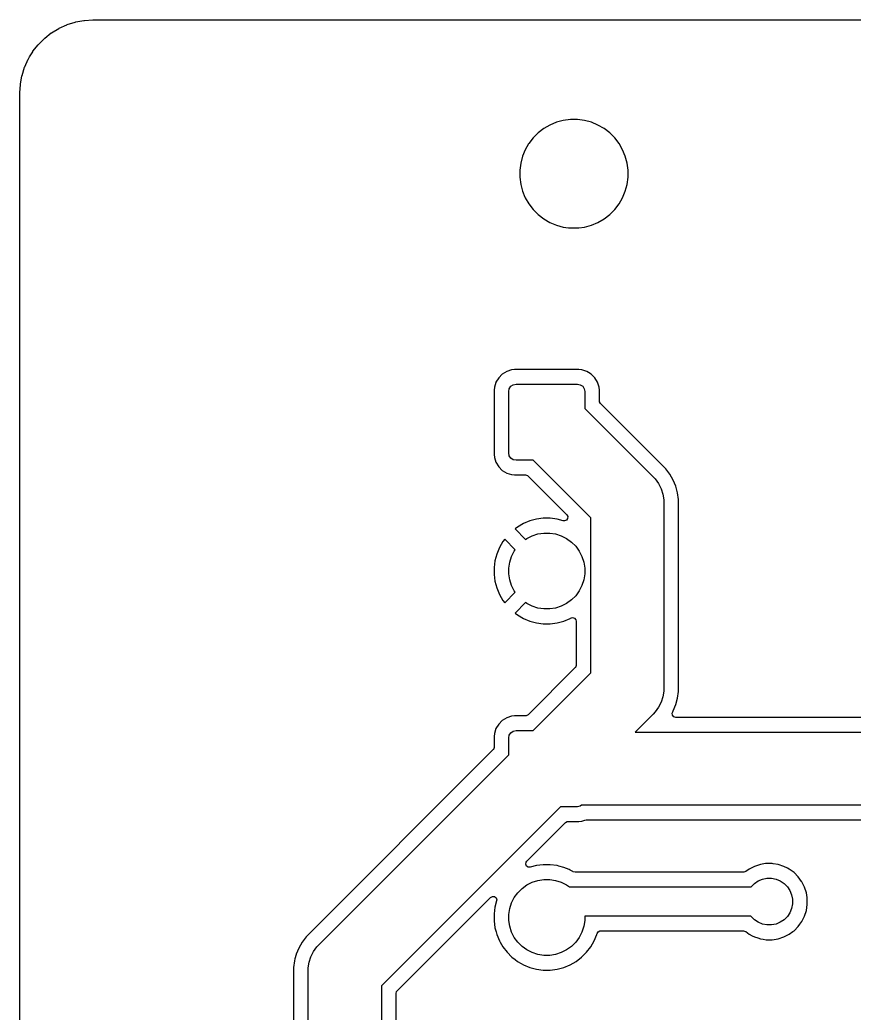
# Model space of a CAD drawing. Header units: millimetres. Extents: x 63.3 to 120.2, y -110.5 to -22.5.
# Drawn here: x 63.25 to 91.75, y -56.43 to -22.51 of the extents above; entities that cross this region are included whole.
import ezdxf

# ---------------------------------------------------------------- set-up
doc = ezdxf.new("R2010")
doc.units = ezdxf.units.MM
doc.layers.add('BLACK', color=7, linetype='CONTINUOUS')

msp = doc.modelspace()

# ---------------------------------------------------------------- linework, layer by layer
at = {"layer": 'BLACK', "linetype": 'CONTINUOUS'}
for p, q in [((64.595258, -22.793727), (64.856842, -22.675997)), ((64.856842, -22.675997), (64.870812, -22.670699)), ((64.870812, -22.670699), (65.144668, -22.585362)), ((65.144668, -22.585362), (65.159198, -22.58178)), ((65.159198, -22.58178), (65.441344, -22.530075)), ((65.441344, -22.530075), (65.456201, -22.528271)), ((65.456201, -22.528271), (65.746264, -22.510726)), ((65.746264, -22.510726), (65.753751, -22.5105)), ((65.753751, -22.5105), (65.815892, -22.5105)), ((65.815892, -22.5105), (117.684108, -22.5105)), ((64.098417, -23.134481), (64.32423, -22.957567)), ((64.32423, -22.957567), (64.336534, -22.949075)), ((64.336534, -22.949075), (64.582012, -22.80068)), ((64.582012, -22.80068), (64.595258, -22.793727)), ((63.697567, -23.58423), (63.874481, -23.358417)), ((63.874481, -23.358417), (63.884396, -23.347226)), ((63.884396, -23.347226), (64.087226, -23.144396)), ((64.087226, -23.144396), (64.098417, -23.134481)), ((63.580959, -23.775381), (63.689075, -23.596534)), ((63.689075, -23.596534), (63.697567, -23.58423)), ((63.415997, -24.116842), (63.533727, -23.855258)), ((63.533727, -23.855258), (63.54068, -23.842012)), ((63.54068, -23.842012), (63.580959, -23.775381)), ((63.270076, -24.70134), (63.32178, -24.419202)), ((63.32178, -24.419202), (63.325364, -24.404664)), ((63.325364, -24.404664), (63.410699, -24.130812)), ((63.410699, -24.130812), (63.415997, -24.116842)), ((63.250726, -25.006263), (63.268271, -24.716205)), ((63.268271, -24.716205), (63.270076, -24.70134)), ((63.2505, -25.01375), (63.250726, -25.006263)), ((63.2505, -27.643711), (63.2505, -25.01375)), ((81.357285, -26.101777), (81.147206, -26.223067)), ((81.357294, -26.101773), (81.357285, -26.101777)), ((81.581395, -26.008947), (81.357294, -26.101773)), ((81.815714, -25.946161), (81.581395, -26.008947)), ((82.056211, -25.9145), (81.815714, -25.946161)), ((82.056212, -25.9145), (82.056211, -25.9145)), ((82.298788, -25.9145), (82.056212, -25.9145)), ((82.298789, -25.9145), (82.298788, -25.9145)), ((82.539285, -25.946161), (82.298789, -25.9145)), ((82.773604, -26.008947), (82.539285, -25.946161)), ((82.997705, -26.101773), (82.773604, -26.008947)), ((82.997712, -26.101776), (82.997705, -26.101773)), ((83.207789, -26.223064), (82.997712, -26.101776)), ((80.954756, -26.370739), (80.783239, -26.542256)), ((80.954763, -26.370733), (80.954756, -26.370739)), ((81.147206, -26.223067), (80.954763, -26.370733)), ((83.207792, -26.223066), (83.207789, -26.223064)), ((83.207793, -26.223067), (83.207792, -26.223066)), ((83.400236, -26.370733), (83.207793, -26.223067)), ((83.400243, -26.370739), (83.400236, -26.370733)), ((83.57176, -26.542256), (83.400243, -26.370739)), ((80.631204, -26.742263), (80.514277, -26.944785)), ((80.635564, -26.734711), (80.631204, -26.742263)), ((80.635567, -26.734706), (80.635564, -26.73471)), ((80.635564, -26.73471), (80.635564, -26.734711)), ((80.783233, -26.542263), (80.635567, -26.734706)), ((80.783239, -26.542256), (80.783233, -26.542263)), ((83.571765, -26.542262), (83.57176, -26.542256)), ((83.719436, -26.734711), (83.571765, -26.542262)), ((83.840724, -26.944788), (83.719436, -26.734711)), ((80.514273, -26.944794), (80.421447, -27.168895)), ((80.514277, -26.944785), (80.514273, -26.944794)), ((83.933554, -27.1689), (83.840724, -26.944788)), ((80.358661, -27.403214), (80.327, -27.643711)), ((80.421447, -27.168895), (80.358661, -27.403214)), ((83.996338, -27.403211), (83.933554, -27.1689)), ((84.028, -27.643712), (83.996338, -27.403211)), ((63.2505, -82.509991), (63.2505, -27.643711)), ((80.327, -27.643711), (80.327, -27.886288)), ((84.028, -27.843711), (84.028, -27.643712)), ((80.327, -27.886288), (80.358661, -28.126785)), ((80.358661, -28.126785), (80.421447, -28.361104)), ((83.933554, -28.3611), (83.996338, -28.126789)), ((83.996338, -28.126789), (84.028, -27.886288)), ((84.028, -27.886288), (84.028, -27.843711)), ((80.421447, -28.361104), (80.50429, -28.561104)), ((83.840724, -28.585212), (83.933554, -28.3611)), ((80.50429, -28.561104), (80.514276, -28.585212)), ((80.514276, -28.585212), (80.635564, -28.795289)), ((80.635564, -28.795289), (80.635566, -28.795292)), ((80.635566, -28.795292), (80.635567, -28.795293)), ((80.635567, -28.795293), (80.783233, -28.987736)), ((83.571765, -28.987738), (83.719436, -28.795289)), ((83.719436, -28.795289), (83.840724, -28.585212)), ((80.783233, -28.987736), (80.783239, -28.987743)), ((80.783239, -28.987743), (80.954756, -29.15926)), ((80.954756, -29.15926), (80.954762, -29.159265)), ((80.954762, -29.159265), (81.147211, -29.306936)), ((83.207789, -29.306936), (83.400238, -29.159265)), ((83.400238, -29.159265), (83.571765, -28.987738)), ((81.147211, -29.306936), (81.357288, -29.428224)), ((81.357288, -29.428224), (81.5814, -29.521054)), ((82.7736, -29.521054), (82.997712, -29.428224)), ((82.997712, -29.428224), (83.207789, -29.306936)), ((81.5814, -29.521054), (81.815711, -29.583838)), ((81.815711, -29.583838), (81.996086, -29.607584)), ((81.996086, -29.607584), (82.056211, -29.6155)), ((82.056211, -29.6155), (82.056212, -29.6155)), ((82.056212, -29.6155), (82.298789, -29.6155)), ((82.298789, -29.6155), (82.346888, -29.609167)), ((82.346888, -29.609167), (82.539289, -29.583838)), ((82.539289, -29.583838), (82.7736, -29.521054)), ((79.880663, -34.515187), (79.731342, -34.607289)), ((79.880668, -34.515185), (79.880663, -34.515187)), ((80.0472, -34.460001), (79.880668, -34.515185)), ((80.047203, -34.46), (80.0472, -34.460001)), ((80.149981, -34.449501), (80.047203, -34.46)), ((80.149998, -34.4495), (80.149981, -34.449501)), ((82.35001, -34.4495), (80.149998, -34.4495)), ((82.452795, -34.46), (82.35001, -34.4495)), ((82.452797, -34.460001), (82.452795, -34.46)), ((82.617862, -34.514698), (82.452797, -34.460001)), ((82.619331, -34.515185), (82.617862, -34.514698)), ((82.619336, -34.515187), (82.619331, -34.515185)), ((82.675888, -34.550069), (82.619336, -34.515187)), ((82.768656, -34.607288), (82.675888, -34.550069)), ((79.511191, -34.892721), (79.460001, -35.047203)), ((79.515185, -34.880668), (79.511191, -34.892721)), ((79.515187, -34.880663), (79.515185, -34.880668)), ((79.607289, -34.731342), (79.515187, -34.880663)), ((79.731342, -34.607289), (79.607289, -34.731342)), ((82.892712, -34.731344), (82.768656, -34.607288)), ((82.984814, -34.880666), (82.892712, -34.731344)), ((83.039999, -35.047203), (82.984814, -34.880666)), ((79.46, -35.047204), (79.4495, -35.149983)), ((79.4495, -35.149983), (79.4495, -37.350001)), ((79.460001, -35.047204), (79.46, -35.047204)), ((79.460001, -35.047203), (79.460001, -35.047204)), ((79.95, -35.2), (79.96903, -35.104329)), ((79.95, -37.3), (79.95, -35.2)), ((79.96903, -35.104329), (80.023223, -35.023223)), ((80.023223, -35.023223), (80.104329, -34.96903)), ((80.104329, -34.96903), (80.2, -34.95)), ((80.2, -34.95), (82.3, -34.95)), ((82.3, -34.95), (82.395671, -34.96903)), ((82.395671, -34.96903), (82.476777, -35.023223)), ((82.476777, -35.023223), (82.53097, -35.104329)), ((82.53097, -35.104329), (82.55, -35.2)), ((82.55, -35.2), (82.55, -35.782233)), ((83.050498, -35.149981), (83.039999, -35.047203)), ((83.050499, -35.149998), (83.050498, -35.149981)), ((83.050499, -35.523556), (83.050499, -35.149998)), ((83.053333, -35.549914), (83.050499, -35.523556)), ((83.086818, -35.611237), (83.053333, -35.549914)), ((83.687595, -36.212014), (83.086818, -35.611237)), ((82.55, -35.782233), (84.883883, -38.116116)), ((83.771225, -36.295644), (83.687595, -36.212014)), ((84.603399, -37.127819), (83.771225, -36.295644)), ((79.96903, -37.395671), (79.95, -37.3)), ((85.156661, -37.681081), (84.603399, -37.127819)), ((79.4495, -37.350001), (79.449501, -37.350018)), ((79.449501, -37.350018), (79.46, -37.452796)), ((79.46, -37.452796), (79.460001, -37.452799)), ((79.460001, -37.452799), (79.515185, -37.619331)), ((79.515185, -37.619331), (79.515186, -37.619334)), ((79.515186, -37.619334), (79.607288, -37.768656)), ((80.023223, -37.476777), (79.96903, -37.395671)), ((80.104329, -37.53097), (80.023223, -37.476777)), ((80.2, -37.55), (80.104329, -37.53097)), ((80.782234, -37.55), (80.2, -37.55)), ((82.75, -39.517766), (80.782234, -37.55)), ((79.607288, -37.768656), (79.731344, -37.892712)), ((79.731344, -37.892712), (79.880666, -37.984814)), ((79.880666, -37.984814), (80.047203, -38.039999)), ((85.242856, -37.767276), (85.156661, -37.681081)), ((85.282587, -37.807007), (85.242856, -37.767276)), ((85.282592, -37.807011), (85.282587, -37.807007)), ((85.318911, -37.84333), (85.282592, -37.807011)), ((85.318918, -37.843338), (85.318911, -37.84333)), ((85.458607, -38.025382), (85.318918, -37.843338)), ((80.047203, -38.039999), (80.149991, -38.0505)), ((80.149991, -38.0505), (80.523557, -38.050499)), ((80.523557, -38.050499), (80.590596, -38.070183)), ((80.590596, -38.070183), (80.611238, -38.086818)), ((80.611238, -38.086818), (81.934889, -39.410469)), ((84.883883, -38.116116), (84.950508, -38.18819)), ((84.950508, -38.18819), (85.0658, -38.346877)), ((85.458608, -38.025385), (85.458607, -38.025382)), ((85.458611, -38.025388), (85.458608, -38.025385)), ((85.573344, -38.224112), (85.458611, -38.025388)), ((85.661158, -38.436113), (85.573344, -38.224112)), ((85.0658, -38.346877), (85.154849, -38.521646)), ((85.154849, -38.521646), (85.215462, -38.708193)), ((85.720548, -38.657762), (85.661158, -38.436113)), ((85.7505, -38.885266), (85.720548, -38.657762)), ((85.215462, -38.708193), (85.246147, -38.901926)), ((85.246147, -38.901926), (85.25, -39)), ((85.25, -39), (85.25, -45.33)), ((85.7505, -45.444734), (85.7505, -38.885266)), ((80.670162, -39.62187), (80.45218, -39.71216)), ((80.898085, -39.560799), (80.670162, -39.62187)), ((81.132014, -39.53), (80.898085, -39.560799)), ((81.367985, -39.53), (81.132014, -39.53)), ((81.601915, -39.560799), (81.367985, -39.53)), ((81.815115, -39.617925), (81.601915, -39.560799)), ((81.856054, -39.621834), (81.815115, -39.617925)), ((81.921518, -39.597417), (81.856054, -39.621834)), ((81.96339, -39.541484), (81.921518, -39.597417)), ((81.934889, -39.410469), (81.968374, -39.471792)), ((81.968374, -39.471792), (81.96339, -39.541484)), ((82.75, -44.812233), (82.75, -39.517766)), ((80.247818, -39.83015), (80.166275, -39.89272)), ((80.166275, -39.89272), (80.166275, -39.892721)), ((80.166275, -39.892721), (80.526947, -40.253393)), ((80.247828, -39.830144), (80.247818, -39.83015)), ((80.452171, -39.712165), (80.247828, -39.830144)), ((80.45218, -39.71216), (80.452171, -39.712165)), ((79.750144, -40.327828), (79.632165, -40.532171)), ((79.75015, -40.327818), (79.750144, -40.327828)), ((79.81272, -40.246275), (79.75015, -40.327818)), ((79.812721, -40.246275), (79.81272, -40.246275)), ((80.173393, -40.606947), (79.812721, -40.246275)), ((80.526947, -40.253393), (80.570752, -40.221568)), ((80.570752, -40.221568), (80.752512, -40.128957)), ((80.752512, -40.128957), (80.946521, -40.065919)), ((80.946521, -40.065919), (81.148003, -40.034007)), ((81.148003, -40.034007), (81.351997, -40.034007)), ((81.351997, -40.034007), (81.553479, -40.065919)), ((81.553479, -40.065919), (81.747488, -40.128957)), ((81.747488, -40.128957), (81.929248, -40.221568)), ((81.929248, -40.221568), (82.094282, -40.341472)), ((82.094282, -40.341472), (82.238528, -40.485718)), ((79.63216, -40.53218), (79.54187, -40.750162)), ((79.632165, -40.532171), (79.63216, -40.53218)), ((80.048957, -40.832512), (80.141568, -40.650752)), ((80.141568, -40.650752), (80.173393, -40.606947)), ((82.238528, -40.485718), (82.358432, -40.650752)), ((82.358432, -40.650752), (82.451043, -40.832512)), ((79.480799, -40.978085), (79.45, -41.212014)), ((79.54187, -40.750162), (79.480799, -40.978085)), ((79.954007, -41.228003), (79.985919, -41.026521)), ((79.985919, -41.026521), (80.048957, -40.832512)), ((82.451043, -40.832512), (82.514081, -41.026521)), ((82.514081, -41.026521), (82.545993, -41.228003)), ((79.45, -41.212014), (79.45, -41.447985)), ((79.954007, -41.431997), (79.954007, -41.228003)), ((82.545993, -41.228003), (82.545993, -41.431997)), ((79.45, -41.447985), (79.480799, -41.681914)), ((79.480799, -41.681914), (79.54187, -41.909837)), ((79.985919, -41.633479), (79.954007, -41.431997)), ((80.048957, -41.827488), (79.985919, -41.633479)), ((82.514081, -41.633479), (82.451043, -41.827488)), ((82.545993, -41.431997), (82.514081, -41.633479)), ((79.54187, -41.909837), (79.63216, -42.127819)), ((79.812721, -42.413723), (80.173392, -42.053051)), ((80.141568, -42.009248), (80.048957, -41.827488)), ((80.173392, -42.053051), (80.141568, -42.009248)), ((82.358432, -42.009248), (82.238528, -42.174282)), ((82.451043, -41.827488), (82.358432, -42.009248)), ((79.63216, -42.127819), (79.632165, -42.127828)), ((79.632165, -42.127828), (79.750144, -42.332171)), ((79.750144, -42.332171), (79.750145, -42.332172)), ((79.750145, -42.332172), (79.812721, -42.413723)), ((82.094282, -42.318528), (81.929248, -42.438432)), ((82.238528, -42.174282), (82.094282, -42.318528)), ((80.526946, -42.406605), (80.166275, -42.767277)), ((80.570752, -42.438432), (80.526946, -42.406605)), ((80.752512, -42.531043), (80.570752, -42.438432)), ((80.946521, -42.594081), (80.752512, -42.531043)), ((81.148003, -42.625993), (80.946521, -42.594081)), ((81.351997, -42.625993), (81.148003, -42.625993)), ((81.553479, -42.594081), (81.351997, -42.625993)), ((81.747488, -42.531043), (81.553479, -42.594081)), ((81.929248, -42.438432), (81.747488, -42.531043)), ((80.166275, -42.767277), (80.247827, -42.829854)), ((80.247827, -42.829854), (80.247828, -42.829855)), ((80.247828, -42.829855), (80.452171, -42.947834)), ((80.452171, -42.947834), (80.45218, -42.947839)), ((80.45218, -42.947839), (80.670163, -43.038129)), ((80.670163, -43.038129), (80.670161, -43.038129)), ((80.670161, -43.038129), (80.898085, -43.0992)), ((81.601914, -43.0992), (81.829837, -43.038129)), ((81.829837, -43.038129), (82.047819, -42.947839)), ((82.047819, -42.947839), (82.047832, -42.947832)), ((82.047832, -42.947832), (82.063498, -42.938788)), ((82.063498, -42.938788), (82.131398, -42.922314)), ((82.131398, -42.922314), (82.197426, -42.945166)), ((82.197426, -42.945166), (82.240617, -43.000086)), ((82.240617, -43.000086), (82.2495, -43.046174)), ((82.2495, -43.046174), (82.2495, -44.553556)), ((80.898085, -43.0992), (81.132014, -43.129999)), ((81.132014, -43.129999), (81.132029, -43.13)), ((81.132029, -43.13), (81.367971, -43.13)), ((81.367971, -43.13), (81.367985, -43.129999)), ((81.367985, -43.129999), (81.601914, -43.0992)), ((82.213181, -44.641237), (80.611236, -46.243181)), ((82.229815, -44.620595), (82.213181, -44.641237)), ((82.2495, -44.553556), (82.229815, -44.620595)), ((80.782234, -46.78), (82.75, -44.812233)), ((85.246147, -45.428074), (85.215462, -45.621807)), ((85.25, -45.33), (85.246147, -45.428074)), ((85.720548, -45.672238), (85.7505, -45.444734)), ((85.215462, -45.621807), (85.154849, -45.808354)), ((85.661158, -45.893887), (85.720548, -45.672238)), ((85.0658, -45.983123), (84.950508, -46.14181)), ((85.154849, -45.808354), (85.0658, -45.983123)), ((85.551629, -46.143501), (85.573338, -46.105898)), ((85.573338, -46.105898), (85.573344, -46.105888)), ((85.573344, -46.105888), (85.661158, -45.893887)), ((79.731342, -46.437289), (79.607289, -46.561342)), ((79.880663, -46.345187), (79.731342, -46.437289)), ((79.880668, -46.345185), (79.880663, -46.345187)), ((80.0472, -46.290001), (79.880668, -46.345185)), ((80.047203, -46.29), (80.0472, -46.290001)), ((80.14998, -46.279501), (80.047203, -46.29)), ((80.149998, -46.2795), (80.14998, -46.279501)), ((80.523555, -46.2795), (80.149998, -46.2795)), ((80.549913, -46.276666), (80.523555, -46.2795)), ((80.611236, -46.243181), (80.549913, -46.276666)), ((84.883883, -46.213884), (84.267767, -46.83)), ((84.950508, -46.14181), (84.883883, -46.213884)), ((85.536278, -46.187853), (85.551629, -46.143501)), ((85.546222, -46.257011), (85.536278, -46.187853)), ((85.591977, -46.309815), (85.546222, -46.257011)), ((85.659016, -46.3295), (85.591977, -46.309815)), ((95.303557, -46.3295), (85.659016, -46.3295)), ((79.515186, -46.710666), (79.460001, -46.877203)), ((79.515187, -46.710663), (79.515186, -46.710666)), ((79.607289, -46.561342), (79.515187, -46.710663)), ((80.023223, -46.853223), (80.104329, -46.79903)), ((80.104329, -46.79903), (80.2, -46.78)), ((80.2, -46.78), (80.782234, -46.78)), ((79.46, -46.877204), (79.4495, -46.979983)), ((79.4495, -46.979983), (79.4495, -47.353556)), ((79.460001, -46.877204), (79.46, -46.877204)), ((79.460001, -46.877203), (79.460001, -46.877204)), ((79.95, -47.03), (79.96903, -46.934329)), ((79.95, -47.612233), (79.95, -47.03)), ((79.96903, -46.934329), (80.023223, -46.853223)), ((84.267767, -46.83), (95.562234, -46.83)), ((79.413181, -47.441237), (73.031084, -53.823333)), ((79.429815, -47.420595), (79.413181, -47.441237)), ((79.4495, -47.353556), (79.429815, -47.420595)), ((73.466117, -54.096117), (79.95, -47.612233)), ((81.717767, -49.38), (75.6, -55.497766)), ((82.3, -49.38), (81.717767, -49.38)), ((82.395671, -49.36097), (82.3, -49.38)), ((82.442021, -49.33), (82.395671, -49.36097)), ((96.08, -49.33), (82.442021, -49.33)), ((82.452797, -49.869999), (82.553003, -49.836794)), ((82.553003, -49.836794), (82.592007, -49.8305)), ((82.592007, -49.8305), (96.194727, -49.8305)), ((80.565818, -51.239762), (81.888762, -49.916818)), ((81.888762, -49.916818), (81.950085, -49.883333)), ((81.950085, -49.883333), (81.976443, -49.880499)), ((81.976443, -49.880499), (82.350002, -49.880499)), ((82.350002, -49.880499), (82.350008, -49.880499)), ((82.350008, -49.880499), (82.452797, -49.869999)), ((80.530376, -51.342164), (80.541962, -51.273262)), ((80.55788, -51.406393), (80.530376, -51.342164)), ((80.541962, -51.273262), (80.565818, -51.239762)), ((80.615743, -51.445555), (80.55788, -51.406393)), ((80.685592, -51.447218), (80.615743, -51.445555)), ((80.897987, -51.390306), (80.685592, -51.447218)), ((81.131979, -51.359501), (80.897987, -51.390306)), ((81.131983, -51.3595), (81.131979, -51.359501)), ((81.131989, -51.3595), (81.131983, -51.3595)), ((81.368011, -51.3595), (81.131989, -51.3595)), ((81.368017, -51.3595), (81.368011, -51.3595)), ((81.36802, -51.359501), (81.368017, -51.3595)), ((81.60201, -51.390306), (81.36802, -51.359501)), ((81.602013, -51.390306), (81.60201, -51.390306)), ((81.602014, -51.390307), (81.602013, -51.390306)), ((81.666974, -51.407713), (81.602014, -51.390307)), ((81.829993, -51.451394), (81.666974, -51.407713)), ((82.015003, -51.528028), (81.829993, -51.451394)), ((82.048049, -51.541716), (82.015003, -51.528028)), ((82.141756, -51.595818), (82.048049, -51.541716)), ((88.168386, -51.507715), (88.047123, -51.595818)), ((88.350776, -51.414781), (88.168386, -51.507715)), ((88.545465, -51.351522), (88.350776, -51.414781)), ((88.723329, -51.323351), (88.545465, -51.351522)), ((88.747648, -51.3195), (88.723329, -51.323351)), ((88.952352, -51.3195), (88.747648, -51.3195)), ((88.979995, -51.323878), (88.952352, -51.3195)), ((89.154534, -51.351522), (88.979995, -51.323878)), ((89.349223, -51.414781), (89.154534, -51.351522)), ((89.474653, -51.478691), (89.349223, -51.414781)), ((89.53161, -51.507713), (89.474653, -51.478691)), ((89.531612, -51.507714), (89.53161, -51.507713)), ((89.531613, -51.507715), (89.531612, -51.507714)), ((89.697213, -51.628028), (89.531613, -51.507715)), ((80.946521, -51.895919), (81.148003, -51.864007)), ((81.148003, -51.864007), (81.351997, -51.864007)), ((81.351997, -51.864007), (81.553479, -51.895919)), ((82.154, -51.602887), (82.141756, -51.595818)), ((82.216, -51.6195), (82.154, -51.602887)), ((87.974238, -51.6195), (82.216, -51.6195)), ((87.981317, -51.619298), (87.974238, -51.6195)), ((88.047123, -51.595818), (87.981317, -51.619298)), ((88.472883, -51.914463), (88.617772, -51.854448)), ((88.617772, -51.854448), (88.771586, -51.823852)), ((88.771586, -51.823852), (88.928414, -51.823852)), ((88.928414, -51.823852), (89.082228, -51.854448)), ((89.082228, -51.854448), (89.227117, -51.914463)), ((89.841971, -51.772786), (89.697213, -51.628028)), ((89.954556, -51.927749), (89.841971, -51.772786)), ((80.261472, -52.315718), (80.405718, -52.171472)), ((80.405718, -52.171472), (80.570752, -52.051568)), ((80.570752, -52.051568), (80.752512, -51.958957)), ((80.752512, -51.958957), (80.946521, -51.895919)), ((81.553479, -51.895919), (81.747488, -51.958957)), ((81.747488, -51.958957), (81.929248, -52.051568)), ((81.929248, -52.051568), (82.023437, -52.12)), ((82.023437, -52.12), (88.226571, -52.12)), ((88.226571, -52.12), (88.231592, -52.112485)), ((88.231592, -52.112485), (88.342485, -52.001592)), ((88.342485, -52.001592), (88.472883, -51.914463)), ((89.227117, -51.914463), (89.357515, -52.001592)), ((89.357515, -52.001592), (89.468408, -52.112485)), ((89.468408, -52.112485), (89.555537, -52.242883)), ((89.962287, -51.93839), (89.954556, -51.927749)), ((89.978546, -51.970301), (89.962287, -51.93839)), ((90.055218, -52.120776), (89.978546, -51.970301)), ((90.118477, -52.315465), (90.055218, -52.120776)), ((76.136814, -55.668766), (79.329764, -52.475816)), ((79.329764, -52.475816), (79.391084, -52.442333)), ((79.391084, -52.442333), (79.460776, -52.447317)), ((79.460776, -52.447317), (79.516709, -52.489189)), ((79.516709, -52.489189), (79.541126, -52.554653)), ((79.541126, -52.554653), (79.537217, -52.595592)), ((80.048957, -52.662512), (80.141568, -52.480752)), ((80.141568, -52.480752), (80.261472, -52.315718)), ((89.555537, -52.242883), (89.615552, -52.387772)), ((89.615552, -52.387772), (89.646148, -52.541586)), ((89.646148, -52.541586), (89.646148, -52.698414)), ((90.143875, -52.475818), (90.118477, -52.315465)), ((90.1505, -52.517648), (90.143875, -52.475818)), ((90.1505, -52.722352), (90.1505, -52.517648)), ((79.480306, -52.807987), (79.449501, -53.041979)), ((79.537217, -52.595592), (79.480306, -52.807987)), ((79.954007, -53.058003), (79.985919, -52.856521)), ((79.985919, -52.856521), (80.048957, -52.662512)), ((89.615552, -52.852228), (89.555537, -52.997117)), ((89.646148, -52.698414), (89.615552, -52.852228)), ((90.118477, -52.924534), (90.1505, -52.722352)), ((79.449501, -53.041979), (79.4495, -53.041995)), ((79.4495, -53.041995), (79.4495, -53.278004)), ((79.954007, -53.261997), (79.954007, -53.058003)), ((88.226571, -53.12), (82.545993, -53.12)), ((82.545993, -53.12), (82.545993, -53.261997)), ((88.231592, -53.127515), (88.226571, -53.12)), ((88.342485, -53.238408), (88.231592, -53.127515)), ((88.472883, -53.325537), (88.342485, -53.238408)), ((89.357515, -53.238408), (89.227117, -53.325537)), ((89.468408, -53.127515), (89.357515, -53.238408)), ((89.555537, -52.997117), (89.468408, -53.127515)), ((89.962287, -53.30161), (90.05522, -53.119219)), ((90.05522, -53.119219), (90.118477, -52.924534)), ((79.4495, -53.278004), (79.449501, -53.27802)), ((79.449501, -53.27802), (79.4803, -53.511966)), ((79.4803, -53.511966), (79.480307, -53.512014)), ((79.480307, -53.512014), (79.518016, -53.652745)), ((79.985919, -53.463479), (79.954007, -53.261997)), ((80.048957, -53.657488), (79.985919, -53.463479)), ((82.514081, -53.463479), (82.451043, -53.657488)), ((82.545993, -53.261997), (82.514081, -53.463479)), ((88.617772, -53.385552), (88.472883, -53.325537)), ((88.771586, -53.416148), (88.617772, -53.385552)), ((88.928414, -53.416148), (88.771586, -53.416148)), ((89.082228, -53.385552), (88.928414, -53.416148)), ((89.227117, -53.325537), (89.082228, -53.385552)), ((89.697219, -53.611966), (89.841966, -53.467219)), ((89.841966, -53.467219), (89.841968, -53.467215)), ((89.841968, -53.467215), (89.841971, -53.467213)), ((89.841971, -53.467213), (89.894732, -53.39459)), ((89.894732, -53.39459), (89.962287, -53.30161)), ((72.964966, -53.9095), (72.891388, -54.005388)), ((73.031078, -53.82334), (72.964966, -53.9095)), ((73.031084, -53.823333), (73.031078, -53.82334)), ((79.518016, -53.652745), (79.541394, -53.739993)), ((79.541394, -53.739993), (79.631714, -53.958045)), ((80.141568, -53.839248), (80.048957, -53.657488)), ((80.261472, -54.004282), (80.141568, -53.839248)), ((82.358432, -53.839248), (82.238528, -54.004282)), ((82.451043, -53.657488), (82.358432, -53.839248)), ((82.868284, -53.958049), (82.958606, -53.739993)), ((82.958606, -53.739993), (82.960754, -53.731975)), ((82.960754, -53.731975), (82.965999, -53.712405)), ((82.965999, -53.712405), (83.002364, -53.652745)), ((83.002364, -53.652745), (83.065212, -53.622217)), ((83.065212, -53.622217), (83.085773, -53.6205)), ((83.085773, -53.6205), (87.974238, -53.6205)), ((87.974238, -53.6205), (88.041277, -53.640185)), ((88.041277, -53.640185), (88.047119, -53.644179)), ((88.047119, -53.644179), (88.16839, -53.732287)), ((88.16839, -53.732287), (88.267294, -53.782681)), ((88.267294, -53.782681), (88.350776, -53.825218)), ((88.350776, -53.825218), (88.350778, -53.825218)), ((88.350778, -53.825218), (88.350781, -53.82522)), ((88.350781, -53.82522), (88.455137, -53.859127)), ((88.455137, -53.859127), (88.545465, -53.888477)), ((88.545465, -53.888477), (88.646557, -53.904488)), ((88.646557, -53.904488), (88.747648, -53.9205)), ((88.747648, -53.9205), (88.747649, -53.9205)), ((88.747649, -53.9205), (88.952351, -53.9205)), ((88.952351, -53.9205), (88.952352, -53.9205)), ((88.952352, -53.9205), (89.154534, -53.888477)), ((89.154534, -53.888477), (89.349219, -53.82522)), ((89.349219, -53.82522), (89.53161, -53.732287)), ((89.53161, -53.732287), (89.658379, -53.640185)), ((89.658379, -53.640185), (89.697213, -53.611971)), ((89.697213, -53.611971), (89.697215, -53.611968)), ((89.697215, -53.611968), (89.697219, -53.611966)), ((72.77665, -54.204123), (72.688842, -54.416112)), ((72.776657, -54.204108), (72.77665, -54.204123)), ((72.891388, -54.005388), (72.776657, -54.204108)), ((73.2842, -54.326877), (73.399492, -54.16819)), ((73.399492, -54.16819), (73.466117, -54.096117)), ((79.631714, -53.958045), (79.631719, -53.958056)), ((79.631719, -53.958056), (79.659047, -54.005388)), ((79.659047, -54.005388), (79.749727, -54.16245)), ((79.749727, -54.16245), (79.749729, -54.162453)), ((79.749729, -54.162453), (79.74973, -54.162454)), ((79.74973, -54.162454), (79.893406, -54.349697)), ((80.405718, -54.148528), (80.261472, -54.004282)), ((80.570752, -54.268432), (80.405718, -54.148528)), ((82.094282, -54.148528), (81.929248, -54.268432)), ((82.238528, -54.004282), (82.094282, -54.148528)), ((82.606592, -54.349699), (82.750273, -54.16245)), ((82.750273, -54.16245), (82.868284, -53.958049)), ((72.647537, -54.570269), (72.629453, -54.637759)), ((72.686034, -54.426592), (72.647537, -54.570269)), ((72.688842, -54.416112), (72.686034, -54.426592)), ((73.134538, -54.688193), (73.195151, -54.501646)), ((73.195151, -54.501646), (73.2842, -54.326877)), ((79.893406, -54.349697), (79.893412, -54.349704)), ((79.893412, -54.349704), (80.060295, -54.516587)), ((80.060295, -54.516587), (80.060302, -54.516593)), ((80.060302, -54.516593), (80.170306, -54.601001)), ((80.170306, -54.601001), (80.24755, -54.660273)), ((80.752512, -54.361043), (80.570752, -54.268432)), ((80.946521, -54.424081), (80.752512, -54.361043)), ((81.148003, -54.455993), (80.946521, -54.424081)), ((81.351997, -54.455993), (81.148003, -54.455993)), ((81.553479, -54.424081), (81.351997, -54.455993)), ((81.747488, -54.361043), (81.553479, -54.424081)), ((81.929248, -54.268432), (81.747488, -54.361043)), ((82.25245, -54.660273), (82.439699, -54.516592)), ((82.439699, -54.516592), (82.606592, -54.349699)), ((72.629451, -54.63777), (72.5995, -54.865258)), ((72.5995, -54.865258), (72.5995, -82.267993)), ((72.629453, -54.637759), (72.629451, -54.63777)), ((73.1, -54.98), (73.103853, -54.881926)), ((73.103853, -54.881926), (73.134538, -54.688193)), ((80.24755, -54.660273), (80.378918, -54.736118)), ((80.378918, -54.736118), (80.451943, -54.77828)), ((80.451943, -54.77828), (80.451948, -54.778282)), ((80.451948, -54.778282), (80.451951, -54.778284)), ((80.451951, -54.778284), (80.670007, -54.868606)), ((80.670007, -54.868606), (80.897986, -54.929693)), ((80.897986, -54.929693), (81.131989, -54.9605)), ((81.368011, -54.9605), (81.602014, -54.929693)), ((81.602014, -54.929693), (81.829993, -54.868606)), ((81.829993, -54.868606), (82.048049, -54.778284)), ((82.048049, -54.778284), (82.25245, -54.660273)), ((73.1, -82.417978), (73.1, -54.98)), ((81.131989, -54.9605), (81.131996, -54.9605)), ((81.131996, -54.9605), (81.368004, -54.9605)), ((81.368004, -54.9605), (81.368011, -54.9605)), ((75.6, -55.497766), (75.6, -82.36)), ((76.1005, -55.756442), (76.120185, -55.689403)), ((76.1005, -81.7355), (76.1005, -55.756442)), ((76.120185, -55.689403), (76.136814, -55.668766))]:
    msp.add_line(p, q, dxfattribs=at)

doc.saveas('drawing.dxf')
